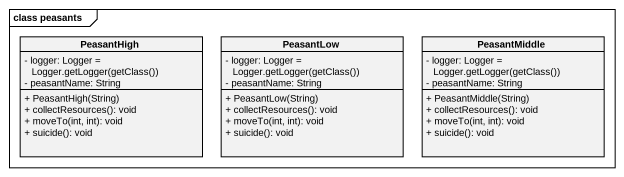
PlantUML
@startuml
mainframe class peasants
hide circle
hide empty members
skinparam classAttributeIconSize 0
class PeasantHigh {
  {field} - logger: Logger = Logger.getLogger(getClass())
  - peasantName: String
  + PeasantHigh(String)
  + collectResources(): void
  + moveTo(int, int): void
  + suicide(): void
}
class PeasantLow {
  {field} - logger: Logger = Logger.getLogger(getClass())
  - peasantName: String
  + PeasantLow(String)
  + collectResources(): void
  + moveTo(int, int): void
  + suicide(): void
}
class PeasantMiddle {
  {field} - logger: Logger = Logger.getLogger(getClass())
  - peasantName: String
  + PeasantMiddle(String)
  + collectResources(): void
  + moveTo(int, int): void
  + suicide(): void
}
@enduml
